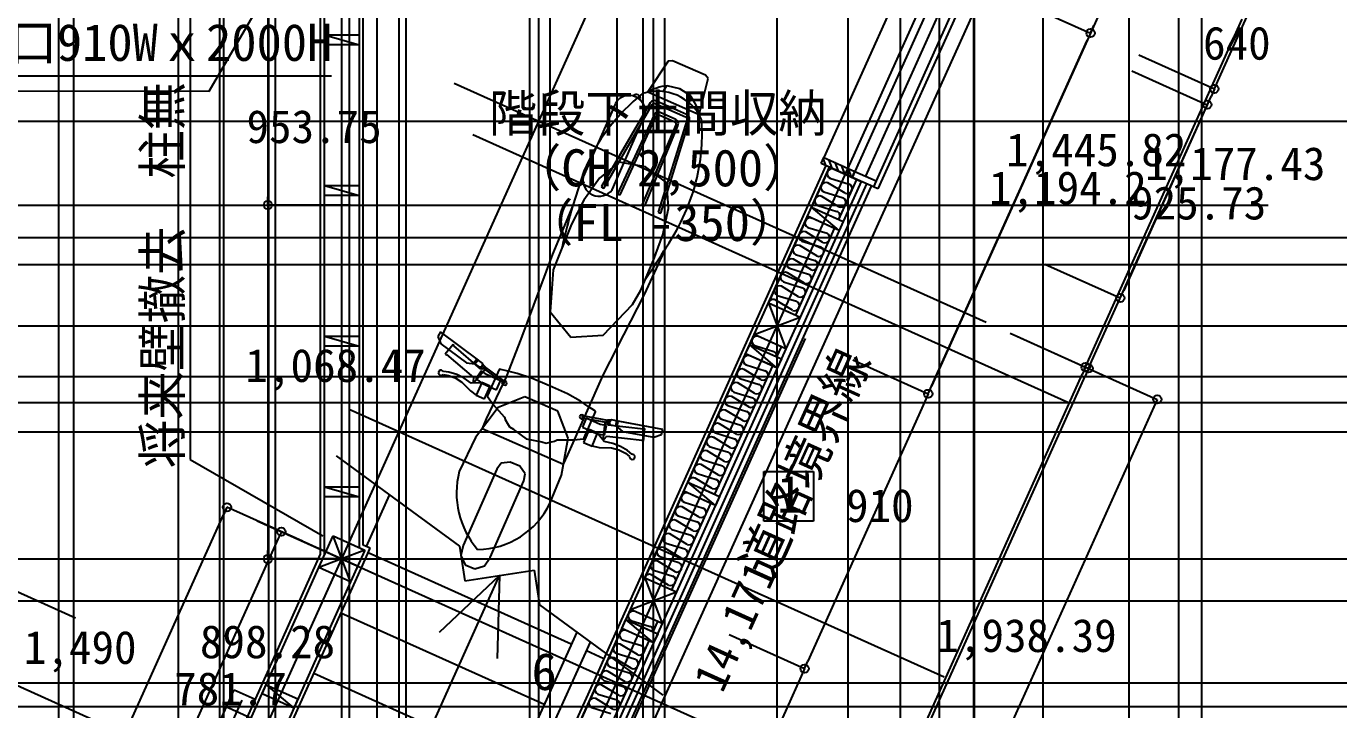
# Model space of a CAD drawing. Header units: metres. Extents: x 10861 to 26950, y 7268 to 22750.
# Drawn here: x 19176 to 23138, y 13077 to 15141 of the extents above; entities that cross this region are included whole.
import ezdxf

# ---------------------------------------------------------------- set-up
doc = ezdxf.new("R2010")
doc.units = ezdxf.units.M

msp = doc.modelspace()

# ---------------------------------------------------------------- linework, layer by layer
at = {"layer": 'COL_1F'}
for p, q in [((21373.2, 14210.2), (21416.3, 14305.9)), ((21416.3, 14305.9), (21512.1, 14262.9)), ((21416.3, 14305.9), (21469, 14167.1)), ((21373.2, 14210.2), (21512.1, 14262.9)), ((21512.1, 14262.9), (21469, 14167.1)), ((21469, 14167.1), (21373.2, 14210.2)), ((20058.6, 13506.4), (20101.7, 13602.2)), ((20101.7, 13602.2), (20197.5, 13559.1)), ((20154.4, 13463.4), (20101.7, 13602.2)), ((20197.5, 13559.1), (20058.6, 13506.4)), ((20197.5, 13559.1), (20154.4, 13463.4)), ((20154.4, 13463.4), (20058.6, 13506.4)), ((20999.8, 13380.3), (21042.9, 13476.1)), ((21042.9, 13476.1), (21138.6, 13433)), ((21042.9, 13476.1), (21095.5, 13337.3)), ((20999.8, 13380.3), (21138.6, 13433)), ((21138.6, 13433), (21095.5, 13337.3)), ((21095.5, 13337.3), (20999.8, 13380.3))]:
    msp.add_line(p, q, dxfattribs=at)
at = {"layer": 'GLID'}
for p, q in [((19274.3, 9325), (19274.3, 22205)), ((19319.1, 10010), (19319.1, 22205)), ((19634.7, 9325), (19634.7, 22205)), ((19759.5, 10010), (19759.5, 22205)), ((19772.5, 9858.3), (19772.5, 22205)), ((19907.5, 10010), (19907.5, 22205)), ((19927.5, 9858.3), (19927.5, 22205)), ((20128.1, 9325), (20128.1, 22205)), ((20151, 9325), (20151, 22205)), ((20234.7, 9325), (20234.7, 22205)), ((20300.9, 10010), (20300.9, 22205)), ((20322.4, 9858.3), (20322.4, 22205)), ((20695.8, 10010), (20695.8, 22205)), ((20723, 10010), (20723, 22205)), ((20757.4, 9858.3), (20757.4, 22205)), ((20959.2, 9325), (20959.2, 22205)), ((21038.1, 9325), (21038.1, 22205)), ((21069.2, 10010), (21069.2, 22205)), ((21102.9, 9325), (21102.9, 22205)), ((21442.7, 10010), (21442.7, 22205)), ((21656.9, 9325), (21656.9, 22205)), ((21814.7, 9325), (21814.7, 22205)), ((21932.7, 10010), (21932.7, 22205)), ((22036, 9325), (22036, 22205)), ((22038, 9325), (22038, 22205)), ((22245.3, 10010), (22245.3, 22205)), ((22504.7, 9325), (22504.7, 22205)), ((22654.7, 10010), (22654.7, 22205)), ((22724.7, 9325), (22724.7, 22205)), ((18814.3, 10613.2), (21206.1, 15928.4)), ((19544.8, 10019.1), (22036, 15555)), ((13514.7, 14854.8), (24358.1, 14854.8)), ((13514.7, 14503.1), (24358.1, 14503.1)), ((13801.7, 14421.3), (24358.1, 14421.3)), ((13801.7, 14236.5), (24358.1, 14236.5)), ((13801.7, 14083.1), (24358.1, 14083.1)), ((13953.4, 14005.5), (24358.1, 14005.5)), ((13801.7, 13916.9), (24358.1, 13916.9)), ((13801.7, 13532.8), (24358.1, 13532.8)), ((13801.7, 13406.7), (24358.1, 13406.7)), ((13801.7, 13158.8), (24358.1, 13158.8)), ((13801.7, 13087), (24358.1, 13087))]:
    msp.add_line(p, q, dxfattribs=at)
at = {"layer": 'WALL_BRACED_1F'}
for p, q in [((21527, 14198.6), (21153.6, 13368.7)), ((21527, 14198.6), (21153.6, 13368.7)), ((21402.1, 13647.1), (21402.1, 13797.1)), ((21402.1, 13797.1), (21552.1, 13797.1)), ((21552.1, 13797.1), (21552.1, 13647.1)), ((21552.1, 13647.1), (21402.1, 13647.1)), ((21153.6, 13368.7), (20780.1, 12538.9)), ((21153.6, 13368.7), (20780.1, 12538.9))]:
    msp.add_line(p, q, dxfattribs=at)
at = {"layer": 'WALL_NORMAL_1F'}
for p, q in [((20193.1, 13574.8), (20193.1, 16190)), ((20075.6, 13544), (20075.6, 15502.5)), ((20180.6, 15502.5), (20180.6, 13566.7)), ((20063.1, 15490), (20063.1, 13546.7)), ((20075.6, 15115), (20180.6, 15115)), ((20075.6, 15085), (20075.6, 15115)), ((20075.6, 15115), (20180.6, 15085)), ((20180.6, 15115), (20180.6, 15085)), ((20180.6, 15085), (20075.6, 15085)), ((21589.2, 14720.7), (20926, 13246.9)), ((21416.3, 14305.9), (21600.6, 14715.6)), ((21600.6, 14715.6), (21696.4, 14672.5)), ((20365.1, 11670.2), (21712.8, 14665.1)), ((21696.4, 14672.5), (21512.1, 14262.9)), ((20075.6, 14660), (20180.6, 14660)), ((20075.6, 14630), (20075.6, 14660)), ((20075.6, 14660), (20180.6, 14630)), ((20180.6, 14630), (20075.6, 14630)), ((20180.6, 14660), (20180.6, 14630)), ((20379.7, 11663.6), (21727.4, 14658.5)), ((21533.9, 14567.2), (21546.2, 14594.5)), ((21546.2, 14594.5), (21641.9, 14551.5)), ((21629.6, 14524.1), (21546.2, 14594.5)), ((21629.6, 14524.1), (21533.9, 14567.2)), ((21641.9, 14551.5), (21629.6, 14524.1)), ((20075.6, 14205), (20180.6, 14205)), ((20075.6, 14175), (20075.6, 14205)), ((20075.6, 14205), (20180.6, 14175)), ((20180.6, 14205), (20180.6, 14175)), ((21042.9, 13476.1), (21373.2, 14210.2)), ((20180.6, 14175), (20075.6, 14175)), ((21469, 14167.1), (21138.6, 13433)), ((21347.1, 14152.3), (21359.5, 14179.6)), ((21442.9, 14109.2), (21347.1, 14152.3)), ((21359.5, 14179.6), (21455.2, 14136.5)), ((21442.9, 14109.2), (21359.5, 14179.6)), ((21455.2, 14136.5), (21442.9, 14109.2)), ((20075.6, 13750), (20180.6, 13750)), ((20075.6, 13720), (20075.6, 13750)), ((20075.6, 13750), (20180.6, 13720)), ((20180.6, 13750), (20180.6, 13720)), ((21160.4, 13737.3), (21172.7, 13764.7)), ((21172.7, 13764.7), (21268.5, 13721.6)), ((21256.2, 13694.3), (21172.7, 13764.7)), ((20180.6, 13720), (20075.6, 13720)), ((21256.2, 13694.3), (21160.4, 13737.3)), ((21268.5, 13721.6), (21256.2, 13694.3)), ((20180.6, 13566.9), (20187.8, 13563.4)), ((20187.3, 13506.1), (20214, 13565.4)), ((20202.5, 13570.3), (20193.1, 13574.8)), ((20214, 13565.4), (20193.1, 13574.8)), ((20063.1, 13546.7), (19574.1, 12460.2)), ((19715.3, 12457.2), (20187.3, 13506.1)), ((19733.1, 12783), (20058.6, 13506.4)), ((20154.4, 13463.4), (19828.9, 12739.9)), ((20669.4, 12646.2), (20999.8, 13380.3)), ((21095.5, 13337.3), (20765.2, 12603.2)), ((20973.7, 13322.4), (20986, 13349.8)), ((21069.5, 13279.3), (20973.7, 13322.4)), ((20986, 13349.8), (21081.8, 13306.7)), ((21069.5, 13279.3), (20986, 13349.8)), ((21081.8, 13306.7), (21069.5, 13279.3)), ((20926, 13246.9), (20898.6, 13186)), ((20898.6, 13186), (20427.5, 12139)), ((19887.3, 13125.7), (19899.6, 13153.1)), ((19983.1, 13082.6), (19887.3, 13125.7)), ((19899.6, 13153.1), (19995.4, 13110)), ((19899.6, 13153.1), (19983.1, 13082.6)), ((19995.4, 13110), (19983.1, 13082.6))]:
    msp.add_line(p, q, dxfattribs=at)
at = {"layer": 'カタログ部品(景観装飾)_1F'}
for p, q in [((21113.8, 15035.9), (21052.1, 14942.9)), ((21126.6, 15036.6), (21113.8, 15035.9)), ((21225.8, 14993), (21126.6, 15036.6)), ((21207.2, 14874.7), (21233.9, 14983.2)), ((21233.9, 14983.2), (21225.8, 14993)), ((21052.1, 14942.9), (21207.2, 14874.7)), ((21104.3, 14954.3), (21098.7, 14943.9)), ((21110.5, 14961.6), (21104.3, 14954.3)), ((21148.7, 14952.3), (21110.5, 14961.6)), ((21181.5, 14930.5), (21148.7, 14952.3)), ((20954, 14908.1), (20856.6, 14686.3)), ((21059.5, 14909.6), (20911.9, 14657)), ((20918.8, 14652), (21065.5, 14905.1)), ((21009.7, 14932.8), (21008.5, 14930.2)), ((21028.3, 14919.3), (21030.4, 14923.7)), ((21064.5, 14914.6), (21059.5, 14909.6)), ((21071.5, 14916.5), (21064.5, 14914.6)), ((21065.5, 14905.1), (21067.9, 14907.5)), ((21067.9, 14907.5), (21071.3, 14908.4)), ((21071.3, 14908.4), (21074.6, 14907.5)), ((21077.9, 14914.9), (21071.5, 14916.5)), ((21074.6, 14907.5), (21165.9, 14867.4)), ((21169.2, 14874.9), (21077.9, 14914.9)), ((21176.4, 14909.8), (21180.4, 14920.9)), ((21180.4, 14920.9), (21181.5, 14930.5)), ((20944.7, 14647.6), (21042.1, 14869.4)), ((21071, 14873.6), (20960.4, 14635.4)), ((20968.1, 14632.1), (21077.4, 14869.8)), ((21075.5, 14879.1), (21071, 14873.6)), ((21082.3, 14881.7), (21075.5, 14879.1)), ((21077.4, 14869.8), (21079.5, 14872.4)), ((21079.5, 14872.4), (21082.7, 14873.6)), ((21089.1, 14880.7), (21082.3, 14881.7)), ((21082.7, 14873.6), (21085.8, 14873.2)), ((21085.8, 14873.2), (21133.1, 14852.5)), ((21136.4, 14859.9), (21089.1, 14880.7)), ((21141.7, 14855.6), (21136.4, 14859.9)), ((21165.9, 14867.4), (21168.9, 14865.5)), ((21168.9, 14865.5), (21170.5, 14862.5)), ((21174.6, 14871.2), (21169.2, 14874.9)), ((21170.5, 14862.5), (21170.4, 14859.1)), ((21178, 14864.8), (21174.6, 14871.2)), ((21177.7, 14857.7), (21178, 14864.8)), ((21136.3, 14843.9), (21035.3, 14602.6)), ((21043, 14599.2), (21143, 14840.9)), ((21170.4, 14859.1), (21083.3, 14579.8)), ((21091.3, 14577.2), (21177.7, 14857.7)), ((21133.1, 14852.5), (21135.5, 14850.5)), ((21135.5, 14850.5), (21136.8, 14847.3)), ((21136.8, 14847.3), (21136.3, 14843.9)), ((21144.4, 14848.9), (21141.7, 14855.6)), ((21143, 14840.9), (21144.4, 14848.9)), ((20859.1, 14703.8), (20825.2, 14599.6)), ((20965.9, 14731.1), (20905.8, 14682.5)), ((21045.5, 14717), (20965.9, 14731.1)), ((21109.6, 14668), (21045.5, 14717)), ((20905.8, 14682.5), (20858.4, 14616.1)), ((21114.5, 14590.8), (21109.6, 14668)), ((20911.9, 14657), (20911.5, 14656.2)), ((20911.5, 14656.2), (20915, 14653.6)), ((20915, 14653.6), (20918.8, 14652)), ((20960.4, 14635.4), (20964.1, 14633.3)), ((20964.1, 14633.3), (20968.1, 14632.1)), ((20825.2, 14599.6), (20764.3, 14453.2)), ((20858.4, 14616.1), (20821.4, 14543.8)), ((21035.3, 14602.6), (21038.9, 14600.5)), ((21038.9, 14600.5), (21043, 14599.2)), ((21097.7, 14511), (21114.5, 14590.8)), ((20821.4, 14543.8), (20765.9, 14405.7)), ((21083.3, 14579.8), (21087.1, 14578.1)), ((21087.1, 14578.1), (21091.3, 14577.2)), ((21069.6, 14434.9), (21097.7, 14511)), ((21041.5, 14331.4), (21108.1, 14475.4)), ((20764.3, 14453.2), (20668.2, 14196.6)), ((21031, 14344.3), (21069.6, 14434.9)), ((20765.9, 14405.7), (20757.6, 14278.6)), ((21005.5, 14300.6), (21031, 14344.3)), ((20917.6, 14087.1), (21041.5, 14331.4)), ((20757.6, 14278.6), (20819.7, 14202.7)), ((20917.5, 14208.4), (21005.5, 14300.6)), ((20426.1, 14218.3), (20418.2, 14204.8)), ((20418.2, 14204.8), (20427.4, 14182)), ((20540.9, 14132.7), (20426.1, 14218.3)), ((20668.2, 14196.6), (20624.5, 14082.3)), ((20819.7, 14202.7), (20917.5, 14208.4)), ((20427.4, 14182), (20504.5, 14124.6)), ((20464.8, 14180.3), (20439.8, 14151.1)), ((20439.8, 14151.1), (20441.9, 14149.3)), ((20441.9, 14149.3), (20444.5, 14150.1)), ((20444.5, 14150.1), (20525.5, 14080.4)), ((20467, 14178.4), (20464.8, 14180.3)), ((20466.5, 14175.7), (20467, 14178.4)), ((20547.6, 14106.1), (20466.5, 14175.7)), ((20504.5, 14124.6), (20530.1, 14121.4)), ((20535.6, 14135.9), (20526.5, 14123.7)), ((20526.5, 14123.7), (20543.8, 14111.3)), ((20530.1, 14121.4), (20540.9, 14132.7)), ((20552.9, 14123.5), (20535.6, 14135.9)), ((20543.8, 14111.3), (20547.6, 14111.2)), ((20547.7, 14111.9), (20544.3, 14112)), ((20544.3, 14112), (20554.9, 14107)), ((20547.6, 14111.2), (20551.8, 14114.7)), ((20559.4, 14109), (20547.6, 14106.1)), ((20551.4, 14115.1), (20547.7, 14111.9)), ((20553.3, 14119.6), (20551.4, 14115.1)), ((20551.8, 14114.7), (20554, 14119.8)), ((20552.3, 14122.8), (20553.3, 14119.6)), ((20560.1, 14114), (20552.3, 14122.8)), ((20554, 14119.8), (20552.9, 14123.5)), ((20554.9, 14109.1), (20616.4, 14063.2)), ((20620.1, 14068.1), (20558.5, 14114)), ((20559.3, 14103), (20561.2, 14107.4)), ((20561.2, 14107.4), (20559.4, 14109)), ((20423.9, 14102.2), (20419, 14094.3)), ((20419, 14094.3), (20422.3, 14088.6)), ((20422.3, 14088.6), (20429.8, 14086.5)), ((20429, 14102.3), (20423.9, 14102.2)), ((20434.9, 14098.9), (20429, 14102.3)), ((20429.8, 14086.5), (20434.4, 14089.1)), ((20434.4, 14089.1), (20450.1, 14086.9)), ((20451.3, 14096.8), (20434.9, 14098.9)), ((20450.1, 14086.9), (20470.7, 14079.3)), ((20475.1, 14089.4), (20451.3, 14096.8)), ((20470.7, 14079.3), (20490.6, 14066.7)), ((20497.5, 14078.8), (20475.1, 14089.4)), ((20490.6, 14066.7), (20516.7, 14039.8)), ((20519.2, 14063.1), (20497.5, 14078.8)), ((20525.5, 14080.4), (20524.4, 14068.2)), ((20524.4, 14068.2), (20526.2, 14066.7)), ((20526.2, 14066.7), (20530.2, 14069.2)), ((20530.2, 14069.2), (20559.3, 14103)), ((20549.8, 14101), (20532.5, 14077)), ((20532.5, 14077), (20553.4, 14062.4)), ((20565.3, 14089.5), (20549.8, 14101)), ((20624.5, 14082.3), (20564.2, 13955.7)), ((20607.4, 14070.9), (20565.3, 14089.5)), ((20603.3, 14104.3), (20568.4, 14026.4)), ((20595.5, 14043.8), (20607.4, 14070.9)), ((20604.7, 14106.2), (20603.3, 14104.3)), ((20629.8, 14099.5), (20604.7, 14106.2)), ((20612.5, 14069.5), (20611.5, 14065.6)), ((20615.9, 14071.6), (20612.5, 14069.5)), ((20619.7, 14070.7), (20615.9, 14071.6)), ((20624.6, 14068.2), (20619.7, 14070.7)), ((20626.8, 14064.2), (20624.6, 14068.2)), ((20658, 14093.1), (20629.8, 14099.5)), ((20700.4, 14078.9), (20658, 14093.1)), ((20755.1, 14055.7), (20700.4, 14078.9)), ((20810.7, 13847.4), (20917.6, 14087.1)), ((20516.7, 14039.8), (20534.2, 14027.5)), ((20546.5, 14064.6), (20519.2, 14063.1)), ((20551, 14065.7), (20533.9, 14026.9)), ((20549.9, 14063.1), (20546.5, 14064.6)), ((20576.4, 14054.5), (20551, 14065.7)), ((20553.4, 14062.4), (20595.5, 14043.8)), ((20559.4, 14015.7), (20576.4, 14054.5)), ((20611.5, 14065.6), (20613.4, 14062.3)), ((20613.4, 14062.3), (20617.3, 14058.3)), ((20617.3, 14058.3), (20621.6, 14057.3)), ((20621.6, 14057.3), (20625.6, 14059.7)), ((20625.6, 14059.7), (20626.8, 14064.2)), ((20809.2, 14031.1), (20755.1, 14055.7)), ((20848.4, 14009.5), (20809.2, 14031.1)), ((20600.4, 13990.3), (20531.7, 13899.6)), ((20533.9, 14026.9), (20559.4, 14015.7)), ((20568.4, 14026.4), (20567.6, 14023.1)), ((20567.6, 14023.1), (20585.5, 13999)), ((20585.5, 13999), (20618.7, 13962.1)), ((20680.9, 14022.3), (20600.4, 13990.3)), ((20780.8, 13978.4), (20680.9, 14022.3)), ((20872.2, 13993.1), (20848.4, 14009.5)), ((20894.1, 13979.2), (20872.2, 13993.1)), ((20564.2, 13955.7), (20552, 13926.3)), ((20618.7, 13962.1), (20619, 13961.2)), ((20619, 13961.2), (20621.8, 13953.4)), ((20621.8, 13953.4), (20628.2, 13941.2)), ((20811.7, 13897.5), (20780.8, 13978.4)), ((20848.2, 13967), (20845.7, 13963.1)), ((20845.7, 13963.1), (20846.6, 13958.5)), ((20846.6, 13958.5), (20850.3, 13956)), ((20852.6, 13968), (20848.2, 13967)), ((20850.3, 13956), (20855.9, 13955.8)), ((20857.8, 13966.2), (20852.6, 13968)), ((20866.3, 13957.3), (20854.4, 13930.2)), ((20854.5, 13958.7), (20930, 13944.4)), ((20931.1, 13950.4), (20855.7, 13964.7)), ((20855.9, 13955.8), (20859.6, 13956.7)), ((20861, 13964), (20857.8, 13966.2)), ((20859.6, 13956.7), (20861.8, 13960.1)), ((20860, 13898.4), (20893.6, 13976.8)), ((20861.8, 13960.1), (20861, 13964)), ((20908.5, 13938.8), (20866.3, 13957.3)), ((20893.6, 13976.8), (20894.1, 13979.2)), ((20924.4, 13948), (20922.5, 13943.6)), ((20926.8, 13947.7), (20924.4, 13948)), ((20941.7, 13951.8), (20930, 13951.6)), ((20938.4, 13951.1), (20936.2, 13946)), ((20936.7, 13945.9), (20938.7, 13950.4)), ((20941.9, 13952.7), (20938.4, 13951.1)), ((20938.7, 13950.4), (20941.7, 13951.8)), ((20962.8, 13948.4), (20941.9, 13952.7)), ((20956.8, 13950.1), (20955.8, 13934.5)), ((21097.5, 13923.6), (20956.8, 13950.1)), ((20959.9, 13933.4), (20962.8, 13948.4)), ((20552, 13926.3), (20797.4, 13818.6)), ((20628.2, 13941.2), (20634.4, 13931.4)), ((20634.4, 13931.4), (20646.1, 13924.5)), ((20646.1, 13924.5), (20650.9, 13920.1)), ((20650.9, 13920.1), (20684.9, 13895.7)), ((20854.4, 13930.2), (20896.6, 13911.7)), ((20875.2, 13923.4), (20858.1, 13884.5)), ((20900.6, 13912.2), (20875.2, 13923.4)), ((20883.6, 13873.4), (20900.6, 13912.2)), ((20896.6, 13911.7), (20921.4, 13906.2)), ((20902.9, 13908.1), (20899.5, 13909.6)), ((20920.3, 13887), (20902.9, 13908.1)), ((20927.4, 13935.2), (20908.5, 13938.8)), ((20922.5, 13943.6), (20917.3, 13899.3)), ((20921.4, 13906.2), (20927.4, 13935.2)), ((20932.7, 13937), (20926.8, 13947.7)), ((20928.4, 13943.1), (20939.2, 13938.6)), ((21038.8, 13924.5), (20932.7, 13937)), ((20936.2, 13946), (20936.4, 13940.5)), ((20936.4, 13940.5), (20939, 13937.7)), ((20936.9, 13941), (20936.7, 13945.9)), ((20939.2, 13938.6), (20936.9, 13941)), ((20939, 13937.7), (20959.9, 13933.4)), ((20955.8, 13934.5), (20975.5, 13917.8)), ((20975.5, 13917.8), (21069.9, 13900)), ((21040.5, 13926.6), (21038.8, 13924.5)), ((21038.8, 13888.1), (21043.3, 13926.3)), ((21043.3, 13926.3), (21040.5, 13926.6)), ((21069.9, 13900), (21092.9, 13908.6)), ((21092.9, 13908.6), (21097.5, 13923.6)), ((20531.7, 13899.6), (20482.7, 13796.5)), ((20684.9, 13895.7), (20732.3, 13886.6)), ((20732.3, 13886.6), (20745.3, 13882.7)), ((20745.3, 13882.7), (20756.8, 13884.8)), ((20756.8, 13884.8), (20770, 13888.3)), ((20770, 13888.3), (20778.6, 13891.9)), ((20778.6, 13891.9), (20828.2, 13892.5)), ((20791.4, 13785.6), (20811.7, 13897.5)), ((20828.2, 13892.5), (20858.1, 13895.6)), ((20858.1, 13895.6), (20860, 13898.4)), ((20858.1, 13884.5), (20883.6, 13873.4)), ((20883.9, 13874), (20904.8, 13869.4)), ((20904.8, 13869.4), (20942.2, 13868.5)), ((20917.3, 13899.3), (20918.1, 13894.6)), ((20918.1, 13894.6), (20920.5, 13894.3)), ((20946.5, 13881.7), (20920.3, 13887)), ((20920.5, 13894.3), (20928.7, 13903.4)), ((20928.7, 13903.4), (21034.8, 13890.9)), ((20969.4, 13872.4), (20946.5, 13881.7)), ((20991, 13859.8), (20969.4, 13872.4)), ((21034.8, 13890.9), (21036, 13888.5)), ((21036, 13888.5), (21038.8, 13888.1)), ((20797.4, 13818.6), (20810.7, 13847.4)), ((20942.2, 13868.5), (20965, 13862.3)), ((20965, 13862.3), (20984.5, 13852.2)), ((20984.5, 13852.2), (20996.8, 13842.2)), ((21003.7, 13849.2), (20991, 13859.8)), ((20996.8, 13842.2), (20998, 13837.1)), ((20998, 13837.1), (21004.7, 13833)), ((21010.1, 13847.2), (21003.7, 13849.2)), ((21004.7, 13833), (21011.1, 13834.4)), ((21013.5, 13843.4), (21010.1, 13847.2)), ((21011.1, 13834.4), (21013.5, 13843.4)), ((20595.8, 13803.6), (20494.6, 13573.1)), ((20609.5, 13821.6), (20595.8, 13803.6)), ((20636.9, 13824.9), (20609.5, 13821.6)), ((20665.3, 13812.5), (20636.9, 13824.9)), ((20681.3, 13790.1), (20665.3, 13812.5)), ((20677.6, 13768.2), (20681.3, 13790.1)), ((20576.2, 13537.3), (20677.6, 13768.2)), ((20756.6, 13700.4), (20791.4, 13785.6)), ((20494.6, 13573.1), (20487.2, 13543)), ((20487.2, 13543), (20501, 13515.3)), ((20501, 13515.3), (20529.3, 13502.8)), ((20559, 13511.5), (20576.2, 13537.3)), ((20529.3, 13502.8), (20559, 13511.5))]:
    msp.add_line(p, q, dxfattribs=at)
for centre, radius, start, end in [((21081.3, 14798.6), 146.4, 24.6556, 107.9392), ((21133.7, 14788.2), 175, 97.6333, 118.8673), ((21398.5, 14479.8), 584, 128.3405, 157.4473), ((20995.7, 14883.5), 48.4, -16.8492, 149.4451), ((20995.7, 14883.5), 48.4, 47.6706, 74.6998), ((21016.9, 14921.2), 13.7, 10.4341, 122.1656), ((21038.1, 14830.2), 175, 13.7282, 34.962), ((20621.2, 14817.1), 594.7, -12.8614, 4.0994), ((20905.3, 14677.4), 49.4, 169.7042, -37.1083), ((20587.3, 14831.6), 631, -34.3721, -13.4584), ((22957.6, 13987.5), 2218.5, 163.9852, 167.3323), ((19214.2, 15630.9), 2218.5, -34.3476, -31.3902), ((20560, 14109.1), 5.12, 106.7726, 179.989), ((20555.5, 14112), 5.02, -96.3037, 22.8794), ((20616.7, 14066.8), 3.63, -94.2582, 20.8216), ((20857, 13961.3), 3.63, 111.7731, -133.1471), ((20931.7, 13946.9), 5.02, 109.7541, -131.1404), ((20926.5, 13948.2), 5.12, -47.4026, 25.8304), ((20734.7, 13732), 260.2, 165.6458, -139.0664), ((20535.8, 13806.4), 244.9, -89.4526, -25.6638)]:
    msp.add_arc(centre, radius, start, end, dxfattribs=at)
at = {"layer": 'データ 001_1F'}
for p, q in [((22036, 7507.5), (22036, 22072.5)), ((22724.7, 7507.5), (22724.7, 22072.5)), ((20128.1, 13232), (20128.1, 21590)), ((18710.5, 8165), (23230.6, 18209.7)), ((19025.7, 11083.1), (21884.1, 17435.1)), ((22772.8, 14974.8), (23306.3, 16160.3)), ((19728.2, 14945.5), (20075.5, 15545)), ((19904.8, 15530), (19904.8, 14626.3)), ((22481.7, 15327), (21908.9, 14054.1)), ((19670.6, 15271.6), (19670.6, 13833.1)), ((22160.7, 15222.9), (22388.7, 15120.4)), ((22383.8, 14134.7), (22846.4, 15162.9)), ((22388.7, 15120.4), (22398.9, 15143.2)), ((21908.9, 14054.1), (22378.4, 15097.6)), ((22388.7, 15120.4), (22378.4, 15097.6)), ((22388.7, 15120.4), (22388.7, 15120.4)), ((22534.5, 15054.6), (22762.5, 14952)), ((22534.5, 15054.6), (22534.5, 15054.6)), ((22534.5, 15054.6), (22534.5, 15054.6)), ((18906.9, 14990.9), (20096.9, 14990.9)), ((17232.7, 14949.5), (19728.2, 14945.5)), ((20467.5, 14969.6), (22073, 14247.2)), ((22762.5, 14952), (22752.3, 14929.2)), ((22762.5, 14952), (22772.8, 14974.8)), ((22762.5, 14952), (22762.5, 14952)), ((22392.9, 14130.6), (22752.3, 14929.2)), ((20524.2, 14814.3), (22320.2, 14006.1)), ((19904.8, 14601.3), (19904.8, 14626.3)), ((15014.7, 14601.3), (22924.7, 14601.3)), ((20154.8, 14601.3), (19904.8, 14601.3)), ((19904.8, 14601.3), (19904.8, 14601.3)), ((19904.8, 14601.3), (19904.8, 14576.3)), ((20154.8, 14601.3), (20154.8, 14601.3)), ((20154.8, 14601.3), (20154.8, 14601.3)), ((19904.8, 14576.3), (19904.8, 13557.8)), ((22145.5, 14214.5), (22373.5, 14112)), ((22145.5, 14214.5), (22145.5, 14214.5)), ((22145.5, 14214.5), (22145.5, 14214.5)), ((22154.6, 14210.4), (22382.6, 14107.8)), ((22154.6, 14210.4), (22154.6, 14210.4)), ((22154.6, 14210.4), (22154.6, 14210.4)), ((21670.6, 14133.9), (21898.6, 14031.3)), ((21670.6, 14133.9), (21670.6, 14133.9)), ((21670.6, 14133.9), (21670.6, 14133.9)), ((21670.6, 14133.9), (21670.6, 14133.9)), ((21670.6, 14133.9), (21898.6, 14031.3)), ((21670.6, 14133.9), (21670.6, 14133.9)), ((22362.1, 14117.1), (22590.1, 14014.5)), ((22362.1, 14117.1), (22362.1, 14117.1)), ((22373.5, 14112), (22363.2, 14089.2)), ((22382.6, 14107.8), (22372.4, 14085)), ((22373.5, 14112), (22383.8, 14134.7)), ((22373.5, 14112), (22373.5, 14112)), ((22382.6, 14107.8), (22392.9, 14130.6)), ((22382.6, 14107.8), (22382.6, 14107.8)), ((21316.8, 11763.8), (22363.2, 14089.2)), ((21597.4, 12363), (22372.4, 14085)), ((21898.6, 14031.3), (21888.3, 14008.5)), ((21898.6, 14031.3), (21888.3, 14008.5)), ((21898.6, 14031.3), (21908.9, 14054.1)), ((21898.6, 14031.3), (21908.9, 14054.1)), ((21898.6, 14031.3), (21898.6, 14031.3)), ((22579.8, 13991.7), (21533.4, 11666.3)), ((21888.3, 14008.5), (21535.4, 13224.3)), ((21888.3, 14008.5), (21535.4, 13224.3)), ((22590.1, 14014.5), (22579.8, 13991.7)), ((20150.8, 13984.5), (21946.8, 13176.3)), ((19670.6, 13833.1), (20070.6, 13602.2)), ((19781.4, 13688.8), (19771.1, 13666)), ((20009.4, 13586.2), (19781.4, 13688.8)), ((19781.4, 13688.8), (19781.4, 13688.8)), ((18982.7, 11913.8), (19771.1, 13666)), ((19872.5, 13647.8), (21478, 12925.3)), ((19935.4, 13592.1), (19587.3, 12818.5)), ((19945.7, 13614.9), (19935.4, 13592.1)), ((20173.7, 13512.3), (19945.7, 13614.9)), ((19904.8, 13532.8), (19904.8, 13557.8)), ((20009.4, 13586.2), (20009.4, 13586.2)), ((19778.4, 13532.8), (21451.4, 13532.8)), ((20154.8, 13532.8), (19904.8, 13532.8)), ((19904.8, 13532.8), (19904.8, 13532.8)), ((20154.8, 13532.8), (20154.8, 13532.8)), ((20173.7, 13512.3), (20173.7, 13512.3)), ((18484.2, 13449.7), (19797.3, 12858.7)), ((21297.2, 13304.1), (21525.2, 13201.5)), ((21297.2, 13304.1), (21297.2, 13304.1)), ((21297.2, 13304.1), (21297.2, 13304.1)), ((21297.2, 13304.1), (21297.2, 13304.1)), ((21297.2, 13304.1), (21525.2, 13201.5)), ((21297.2, 13304.1), (21297.2, 13304.1)), ((21525.2, 13201.5), (21514.9, 13178.7)), ((21525.2, 13201.5), (21514.9, 13178.7)), ((21525.2, 13201.5), (21535.4, 13224.3)), ((21525.2, 13201.5), (21535.4, 13224.3)), ((21525.2, 13201.5), (21525.2, 13201.5)), ((21525.2, 13201.5), (21525.2, 13201.5)), ((21514.9, 13178.7), (21162, 12394.4)), ((21514.9, 13178.7), (21162, 12394.4)), ((19776.1, 13087.9), (21038.8, 12517.7))]:
    msp.add_line(p, q, dxfattribs=at)
for centre in [(22388.7, 15120.4), (22388.7, 15120.4), (22762.5, 14952), (22762.5, 14952), (19904.8, 14601.3), (19904.8, 14601.3), (22373.5, 14112), (22373.5, 14112), (22382.6, 14107.8), (22382.6, 14107.8), (21898.6, 14031.3), (21898.6, 14031.3), (21898.6, 14031.3), (21898.6, 14031.3), (22590.1, 14014.5), (19781.4, 13688.8), (19945.7, 13614.9), (19904.8, 13532.8), (21525.2, 13201.5), (21525.2, 13201.5), (21525.2, 13201.5), (21525.2, 13201.5)]:
    msp.add_circle(centre, 12.5, dxfattribs=at)
at = {"layer": '建具(木製戸)_1F'}
for p, q in [((19323.7, 13353.7), (19095.7, 13456.3)), ((19323.7, 13353.7), (19323.7, 13353.7)), ((19222.7, 11847.4), (19803.4, 13137.8)), ((19803.4, 13137.8), (19866.3, 13109.5)), ((19552.9, 12497.2), (19827.2, 13106.8))]:
    msp.add_line(p, q, dxfattribs=at)
at = {"layer": '建具(金属窓)_1F'}
for p, q in [((21830, 15292.3), (21583.8, 14745.1)), ((21923.5, 15250.2), (21677.2, 14703)), ((21955.4, 15235.8), (21709.2, 14688.7)), ((21987.3, 15221.5), (21741.1, 14674.3)), ((22009.2, 15233.6), (21746.5, 14649.9)), ((22513, 15006.8), (22741, 14904.2)), ((22513, 15006.8), (22513, 15006.8)), ((22741, 14904.2), (22730.7, 14881.4)), ((22730.7, 14881.4), (22488.6, 14343.4)), ((21575.6, 14726.9), (21583.8, 14745.1)), ((21583.8, 14745.1), (21677.2, 14703)), ((21669, 14684.8), (21575.6, 14726.9)), ((21581.2, 14739.5), (21588.2, 14721.2)), ((21597.5, 14738.9), (21607.5, 14712.5)), ((21616.8, 14730.2), (21626.9, 14703.8)), ((21636.2, 14721.5), (21646.2, 14695.1)), ((21655.5, 14712.8), (21665.5, 14686.4)), ((21669, 14684.8), (21677.2, 14703)), ((21677.2, 14703), (21669, 14684.8)), ((21674.9, 14704.1), (21676.2, 14700.7)), ((21677.2, 14703), (21741.1, 14674.3)), ((21732.9, 14656.1), (21669, 14684.8)), ((21741.1, 14674.3), (21732.9, 14656.1)), ((21746.5, 14649.9), (21732.9, 14656.1)), ((22250.4, 14423.2), (22478.4, 14320.6)), ((22250.4, 14423.2), (22250.4, 14423.2)), ((22478.4, 14320.6), (22488.6, 14343.4)), ((22478.4, 14320.6), (22478.4, 14320.6))]:
    msp.add_line(p, q, dxfattribs=at)
for centre in [(22741, 14904.2), (22478.4, 14320.6)]:
    msp.add_circle(centre, 12.5, dxfattribs=at)
at = {"layer": '断熱材_1F'}
for p, q in [((21600.6, 14715.6), (21546.2, 14594.5)), ((21682.7, 14678.6), (21600.6, 14715.6)), ((21647.5, 14636.9), (21595.9, 14668.4)), ((21602, 14682.1), (21659.8, 14664.3)), ((21628.2, 14557.6), (21682.7, 14678.6)), ((21629, 14595.9), (21577.4, 14627.4)), ((21583.5, 14641), (21641.3, 14623.2)), ((21546.2, 14594.5), (21628.2, 14557.6)), ((21565.1, 14600), (21622.9, 14582.2)), ((21533.9, 14567.2), (21416.3, 14305.9)), ((21615.9, 14530.3), (21533.9, 14567.2)), ((21498.4, 14269), (21615.9, 14530.3)), ((21580.7, 14488.5), (21529.1, 14520)), ((21535.2, 14533.7), (21593, 14515.9)), ((21562.2, 14447.5), (21510.6, 14479)), ((21516.8, 14492.6), (21574.6, 14474.9)), ((21543.8, 14406.5), (21492.1, 14437.9)), ((21498.3, 14451.6), (21556.1, 14433.8)), ((21525.3, 14365.4), (21473.7, 14396.9)), ((21479.8, 14410.6), (21537.6, 14392.8)), ((21506.8, 14324.4), (21455.2, 14355.9)), ((21461.4, 14369.5), (21519.2, 14351.7)), ((21416.3, 14305.9), (21498.4, 14269)), ((21488.4, 14283.4), (21436.7, 14314.8)), ((21442.9, 14328.5), (21500.7, 14310.7)), ((21373.2, 14210.2), (21359.5, 14179.6)), ((21455.3, 14173.3), (21373.2, 14210.2)), ((21347.1, 14152.3), (21172.7, 13764.7)), ((21429.2, 14115.3), (21347.1, 14152.3)), ((21359.5, 14179.6), (21441.5, 14142.7)), ((21374.6, 14176.7), (21432.4, 14158.9)), ((21441.5, 14142.7), (21455.3, 14173.3)), ((21254.8, 13727.8), (21429.2, 14115.3)), ((21348.5, 14118.8), (21406.3, 14101)), ((21330, 14077.7), (21387.8, 14059.9)), ((21394, 14073.6), (21342.4, 14105.1)), ((21311.6, 14036.7), (21369.4, 14018.9)), ((21375.5, 14032.6), (21323.9, 14064)), ((21293.1, 13995.6), (21350.9, 13977.9)), ((21357.1, 13991.5), (21305.4, 14023)), ((21274.6, 13954.6), (21332.4, 13936.8)), ((21338.6, 13950.5), (21287, 13982)), ((21256.2, 13913.6), (21314, 13895.8)), ((21320.1, 13909.5), (21268.5, 13940.9)), ((21237.7, 13872.5), (21295.5, 13854.8)), ((21301.7, 13868.4), (21250, 13899.9)), ((21219.3, 13831.5), (21277, 13813.7)), ((21283.2, 13827.4), (21231.6, 13858.9)), ((21200.8, 13790.5), (21258.6, 13772.7)), ((21264.7, 13786.4), (21213.1, 13817.8)), ((21172.7, 13764.7), (21254.8, 13727.8)), ((21246.3, 13745.3), (21194.6, 13776.8)), ((21160.4, 13737.3), (21042.9, 13476.1)), ((21242.5, 13700.4), (21160.4, 13737.3)), ((21124.9, 13439.2), (21242.5, 13700.4)), ((21207.3, 13658.7), (21155.6, 13690.1)), ((21161.8, 13703.8), (21219.6, 13686)), ((21188.8, 13617.7), (21137.2, 13649.1)), ((21143.3, 13662.8), (21201.1, 13645)), ((21170.3, 13576.6), (21118.7, 13608.1)), ((21124.9, 13621.8), (21182.7, 13604)), ((21151.9, 13535.6), (21100.2, 13567)), ((21106.4, 13580.7), (21164.2, 13562.9)), ((21133.4, 13494.5), (21081.8, 13526)), ((21087.9, 13539.7), (21145.7, 13521.9)), ((21042.9, 13476.1), (21124.9, 13439.2)), ((21114.9, 13453.5), (21063.3, 13485)), ((21069.5, 13498.6), (21127.3, 13480.9)), ((20999.8, 13380.3), (20986, 13349.8)), ((21081.9, 13343.4), (20999.8, 13380.3)), ((20973.7, 13322.4), (20799.3, 12934.8)), ((21055.8, 13285.5), (20973.7, 13322.4)), ((20986, 13349.8), (21068.1, 13312.8)), ((21001.2, 13346.8), (21058.9, 13329)), ((21068.1, 13312.8), (21081.9, 13343.4)), ((20881.4, 12897.9), (21055.8, 13285.5)), ((21020.6, 13243.8), (20968.9, 13275.2)), ((20975.1, 13288.9), (21032.9, 13271.1)), ((20956.6, 13247.9), (21014.4, 13230.1)), ((20938.2, 13206.8), (20995.9, 13189)), ((21002.1, 13202.7), (20950.5, 13234.2)), ((20919.7, 13165.8), (20977.5, 13148)), ((20983.6, 13161.7), (20932, 13193.2)), ((20901.2, 13124.8), (20959, 13107)), ((20965.2, 13120.7), (20913.5, 13152.1)), ((20882.8, 13083.7), (20940.5, 13065.9)), ((20946.7, 13079.6), (20895.1, 13111.1))]:
    msp.add_line(p, q, dxfattribs=at)
for centre, start, end in [((21608.2, 14695.7), 65.7723, -114.2277), ((21589.7, 14654.7), 65.7723, -114.2277), ((21653.6, 14650.6), -114.2277, 65.7723), ((21571.2, 14613.7), 65.7723, -114.2277), ((21635.2, 14609.6), -114.2277, 65.7723), ((21616.7, 14568.5), -44.614, 65.7723), ((21541.4, 14547.4), 65.7723, -114.2277), ((21522.9, 14506.3), 65.7723, -114.2277), ((21586.9, 14502.2), -114.2277, 65.7723), ((21504.5, 14465.3), 65.7723, -114.2277), ((21568.4, 14461.2), -114.2277, 65.7723), ((21486, 14424.2), 65.7723, -114.2277), ((21549.9, 14420.1), -114.2277, 65.7723), ((21467.5, 14383.2), 65.7723, -114.2277), ((21531.5, 14379.1), -114.2277, 65.7723), ((21449.1, 14342.2), 65.7723, -114.2277), ((21513, 14338.1), -114.2277, 65.7723), ((21430.6, 14301.1), 65.7723, 161.4181), ((21494.5, 14297), -114.2277, 65.7723), ((21380.7, 14190.4), 65.7723, -114.2277), ((21354.7, 14132.4), 65.7723, -114.2277), ((21426.2, 14145.2), -8.8581, 65.7723), ((21336.2, 14091.4), 65.7723, -114.2277), ((21400.2, 14087.3), -114.2277, 65.7723), ((21317.7, 14050.4), 65.7723, -114.2277), ((21381.7, 14046.3), -114.2277, 65.7723), ((21299.3, 14009.3), 65.7723, -114.2277), ((21363.2, 14005.2), -114.2277, 65.7723), ((21280.8, 13968.3), 65.7723, -114.2277), ((21344.8, 13964.2), -114.2277, 65.7723), ((21262.3, 13927.2), 65.7723, -114.2277), ((21326.3, 13923.1), -114.2277, 65.7723), ((21243.9, 13886.2), 65.7723, -114.2277), ((21307.8, 13882.1), -114.2277, 65.7723), ((21225.4, 13845.2), 65.7723, -114.2277), ((21289.4, 13841.1), -114.2277, 65.7723), ((21206.9, 13804.1), 65.7723, -114.2277), ((21270.9, 13800), -114.2277, 65.7723), ((21188.5, 13763.1), 65.7723, 175.2435), ((21252.4, 13759), -114.2277, 65.7723), ((21168, 13717.5), 65.7723, -114.2277), ((21149.5, 13676.5), 65.7723, -114.2277), ((21213.4, 13672.4), -114.2277, 65.7723), ((21131, 13635.4), 65.7723, -114.2277), ((21195, 13631.3), -114.2277, 65.7723), ((21112.6, 13594.4), 65.7723, -114.2277), ((21176.5, 13590.3), -114.2277, 65.7723), ((21094.1, 13553.4), 65.7723, -114.2277), ((21158, 13549.3), -114.2277, 65.7723), ((21075.6, 13512.3), 65.7723, -114.2277), ((21139.6, 13508.2), -114.2277, 65.7723), ((21057.2, 13471.3), 65.7723, 161.4181), ((21121.1, 13467.2), -114.2277, 65.7723), ((21007.3, 13360.5), 65.7723, -114.2277), ((20981.2, 13302.6), 65.7723, -114.2277), ((21052.8, 13315.4), -8.8581, 65.7723), ((20962.8, 13261.5), 65.7723, -114.2277), ((20944.3, 13220.5), 65.7723, -114.2277), ((21026.7, 13257.4), -114.2277, 65.7723), ((21008.3, 13216.4), -114.2277, 65.7723), ((20925.8, 13179.5), 65.7723, -114.2277), ((20989.8, 13175.4), -114.2277, 65.7723), ((20907.4, 13138.4), 65.7723, -114.2277), ((20971.3, 13134.3), -114.2277, 65.7723), ((20888.9, 13097.4), 65.7723, -114.2277), ((20952.9, 13093.3), -114.2277, 65.7723)]:
    msp.add_arc(centre, 15, start, end, dxfattribs=at)
at = {"layer": '部屋_1F'}
msp.add_line((19069.8, 8614.6), (24901.7, 21530), dxfattribs=at)
at = {"layer": '階段_踊場_1F'}
for p, q in [((20111.1, 13843.9), (20483.4, 13571.1)), ((20202.6, 13570.5), (20272.4, 13725.7)), ((20483.4, 13571.1), (20499.6, 13466.3)), ((20821, 13275.4), (20207.7, 13551.3)), ((20070.9, 12297), (20604.4, 13482.5)), ((20604.4, 13482.5), (20422.3, 13311.1)), ((20499.6, 13466.3), (20709.2, 13498.7)), ((20604.4, 13482.5), (20596.8, 13232.6)), ((20709.2, 13498.7), (20725.4, 13393.8)), ((20725.4, 13393.8), (21097.7, 13121.1)), ((20738.9, 13093), (20125.6, 13369)), ((20837.4, 13311.8), (20328.5, 12181.1)), ((20374.1, 12160.6), (20878.6, 13281.6)), ((20919, 13231.3), (20866.6, 13254.9)), ((20656.8, 12910.6), (20043.5, 13186.6))]:
    msp.add_line(p, q, dxfattribs=at)

# ---------------------------------------------------------------- texts
at = {"layer": 'WALL_BRACED_1F'}
msp.add_text('1', height=112, dxfattribs=at).set_placement((21442.1, 13672.6))
at = {"layer": 'データ 001_1F'}
for s, height, p in [('開口910Wｘ2000H', 112, (18976.9, 15036.4)), ('953.75', 100, (19840.4, 14788.3)), ('1,445.82', 100, (22133.7, 14718.3)), ('1,177.43', 100, (22553.5, 14676.5)), ('1,194.2', 100, (22082.1, 14603.5)), ('925.73', 100, (22511, 14557.6)), ('1,068.47', 100, (19837.3, 14067)), ('910', 100, (21650.3, 13644.1)), ('910', 100, (21650.3, 13644.1)), ('1,490', 100, (19168.4, 13215.8)), ('898.28', 100, (19699.8, 13233)), ('1,938.39', 100, (21923.3, 13251.7)), ('781.7', 100, (19622.1, 13091))]:
    msp.add_text(s, height=height, dxfattribs=at).set_placement(p)
msp.add_text('将来壁撤去\u3000柱無', height=112, rotation=90, dxfattribs=at).set_placement((19642.2, 13807.6))
at = {"layer": '建具(金属窓)_1F'}
msp.add_text('640', height=100, dxfattribs=at).set_placement((22728.2, 15040.2))
at = {"layer": '部屋_1F'}
for s, p in [('階段下土間収納', (20572.2, 14822.6)), ('（CH 2,500）', (20645, 14657.6)), ('（FL -350）', (20681.5, 14492.6))]:
    msp.add_text(s, height=112, dxfattribs=at).set_placement(p)
for s, height, p in [('道路境界線', 112, (21427.3, 13469.5)), ('14,171', 100, (21277.3, 13124.3))]:
    msp.add_text(s, height=height, rotation=65.6987, dxfattribs=at).set_placement(p)
at = {"layer": '階段_踊場_1F'}
msp.add_text('6', height=112, dxfattribs=at).set_placement((20701, 13136.9))

doc.saveas('drawing.dxf')
